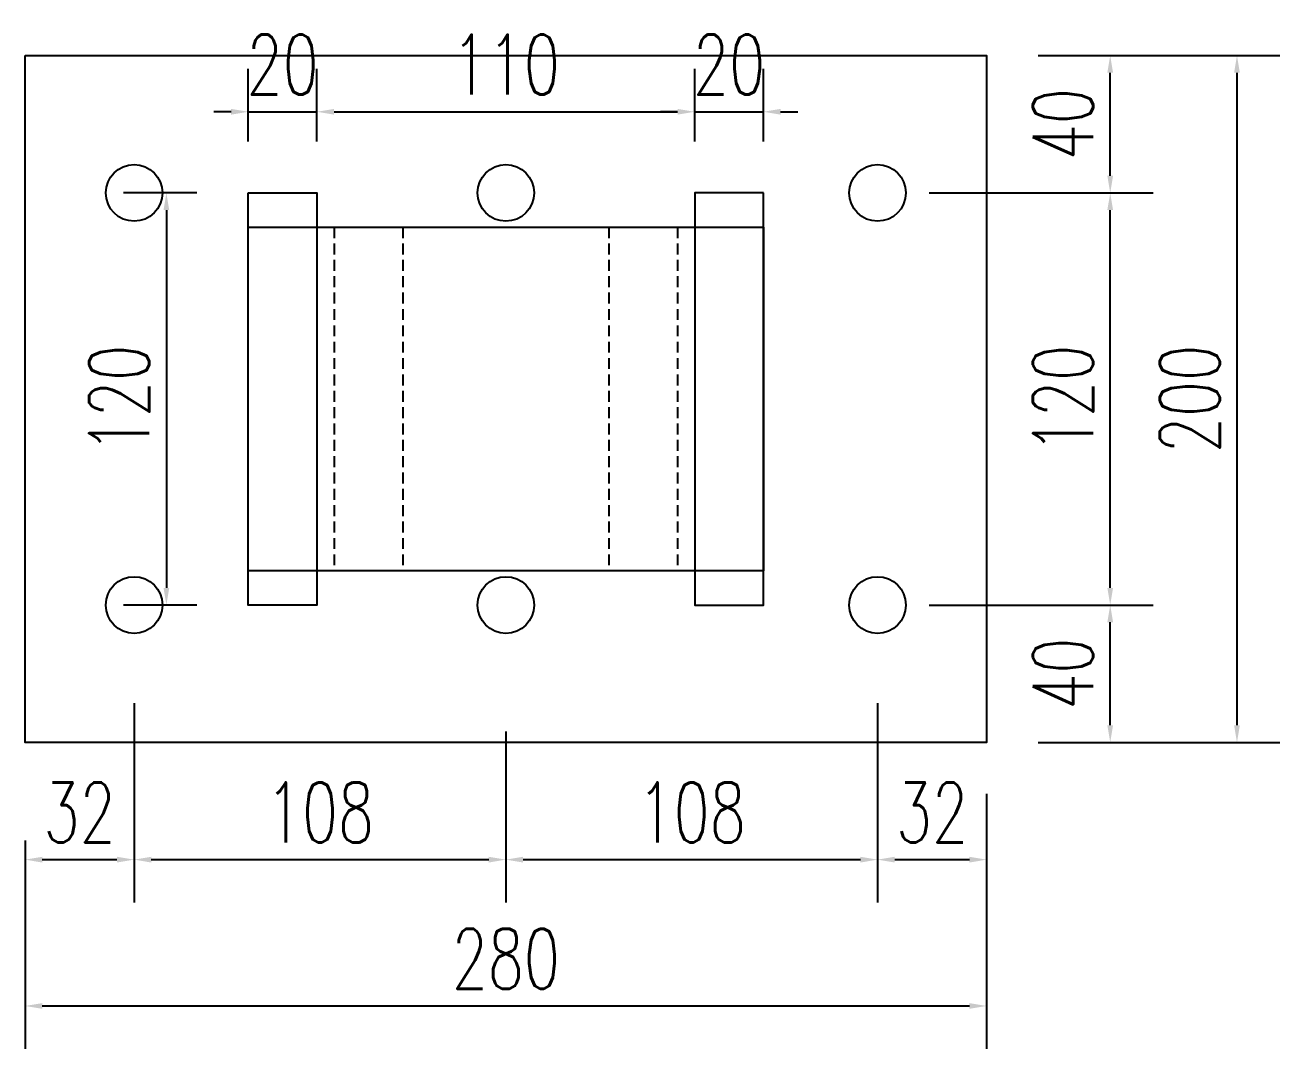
# Model space of a CAD drawing. Header units: millimetres. Extents: x -1546798 to -962116, y 1297493 to 1531173.
# Drawn here: x -1272673.2 to -1272307.7, y 1321372.4 to 1321670.5 of the extents above; entities that cross this region are included whole.
import ezdxf

# ---------------------------------------------------------------- set-up
doc = ezdxf.new("R2010")
doc.units = ezdxf.units.MM
doc.header["$LTSCALE"] = 10
doc.linetypes.add('DASHED2', pattern=[9.525, 6.35, -3.175])
doc.layers.get('DEFPOINTS').update_dxf_attribs({"linetype": 'CONTINUOUS'})
doc.layers.add('铝架', color=3, linetype='CONTINUOUS')
doc.styles.add('STANDARD_T3', font='simplex.shx', dxfattribs={"width": 0.7, "bigfont": 'gbcbig.shx'})
doc.dimstyles.new('W&&5', dxfattribs={"dimtxt": 17.5, "dimasz": 5, "dimexe": 12.5, "dimexo": 15, "dimgap": 5, "dimtad": 1, "dimdec": 0, "dimzin": 0, "dimdsep": 46, "dimtxsty": 'STANDARD_T3', "dimcen": 0.09, "dimclrd": 1, "dimclre": 1, "dimclrt": 7, "dimazin": 2, "dimtfac": 1, "dimtdec": 0, "dimtix": 1, "dimtmove": 2, "dimatfit": 3, "dimfxl": 100, "dimtolj": 1, "dimtzin": 0, "dimarcsym": 0})

# ---------------------------------------------------------------- blocks, each defined once
blk = doc.blocks.new('*D316')
at = {"layer": 'DEFPOINTS', "color": 0, "transparency": 16777216}
for p in [(-1272641.41, 1321488.12), (-1272673.16, 1321448.12), (-1272641.41, 1321427.54)]:
    blk.add_point(p, dxfattribs=at)
at = {"layer": '铝架', "color": 1, "lineweight": -2, "transparency": 16777216}
for p, q in [((-1272641.41, 1321473.12), (-1272641.41, 1321415.04)), ((-1272673.16, 1321433.12), (-1272673.16, 1321415.04)), ((-1272668.16, 1321427.54), (-1272646.41, 1321427.54))]:
    blk.add_line(p, q, dxfattribs=at)
at = {"layer": '铝架', "color": 1, "transparency": 16777216}
for points in [[(-1272668.16, 1321428.37), (-1272668.16, 1321426.7), (-1272673.16, 1321427.54)], [(-1272646.41, 1321428.37), (-1272646.41, 1321426.7), (-1272641.41, 1321427.54)]]:
    blk.add_solid(points, dxfattribs=at)
at = {"layer": '铝架', "color": 7, "transparency": 16777216, "insert": (-1272657.29, 1321441.29), "char_height": 17.5, "attachment_point": 5, "style": 'STANDARD_T3'}
blk.add_mtext('\\A1;32', dxfattribs=at)
blk = doc.blocks.new('*D317')
at = {"layer": 'DEFPOINTS', "color": 0, "transparency": 16777216}
for p in [(-1272641.41, 1321488.12), (-1272533.16, 1321479.87), (-1272533.16, 1321427.54)]:
    blk.add_point(p, dxfattribs=at)
at = {"layer": '铝架', "color": 1, "lineweight": -2, "transparency": 16777216}
for p, q in [((-1272641.41, 1321473.12), (-1272641.41, 1321415.04)), ((-1272533.16, 1321464.87), (-1272533.16, 1321415.04)), ((-1272636.41, 1321427.54), (-1272538.16, 1321427.54))]:
    blk.add_line(p, q, dxfattribs=at)
at = {"layer": '铝架', "color": 1, "transparency": 16777216}
for points in [[(-1272636.41, 1321428.37), (-1272636.41, 1321426.7), (-1272641.41, 1321427.54)], [(-1272538.16, 1321428.37), (-1272538.16, 1321426.7), (-1272533.16, 1321427.54)]]:
    blk.add_solid(points, dxfattribs=at)
at = {"layer": '铝架', "color": 7, "transparency": 16777216, "insert": (-1272587.29, 1321441.29), "char_height": 17.5, "attachment_point": 5, "style": 'STANDARD_T3'}
blk.add_mtext('\\A1;108', dxfattribs=at)
blk = doc.blocks.new('*D318')
at = {"layer": 'DEFPOINTS', "color": 0, "transparency": 16777216}
for p in [(-1272424.91, 1321488.12), (-1272533.16, 1321479.87), (-1272424.91, 1321427.54)]:
    blk.add_point(p, dxfattribs=at)
at = {"layer": '铝架', "color": 1, "lineweight": -2, "transparency": 16777216}
for p, q in [((-1272424.91, 1321473.12), (-1272424.91, 1321415.04)), ((-1272533.16, 1321464.87), (-1272533.16, 1321415.04)), ((-1272528.16, 1321427.54), (-1272429.91, 1321427.54))]:
    blk.add_line(p, q, dxfattribs=at)
at = {"layer": '铝架', "color": 1, "transparency": 16777216}
for points in [[(-1272528.16, 1321428.37), (-1272528.16, 1321426.7), (-1272533.16, 1321427.54)], [(-1272429.91, 1321428.37), (-1272429.91, 1321426.7), (-1272424.91, 1321427.54)]]:
    blk.add_solid(points, dxfattribs=at)
at = {"layer": '铝架', "color": 7, "transparency": 16777216, "insert": (-1272479.04, 1321441.29), "char_height": 17.5, "attachment_point": 5, "style": 'STANDARD_T3'}
blk.add_mtext('\\A1;108', dxfattribs=at)
blk = doc.blocks.new('*D319')
at = {"layer": 'DEFPOINTS', "color": 0, "transparency": 16777216}
for p in [(-1272424.91, 1321488.12), (-1272393.16, 1321448.12), (-1272393.16, 1321427.54)]:
    blk.add_point(p, dxfattribs=at)
at = {"layer": '铝架', "color": 1, "lineweight": -2, "transparency": 16777216}
for p, q in [((-1272424.91, 1321473.12), (-1272424.91, 1321415.04)), ((-1272393.16, 1321433.12), (-1272393.16, 1321415.04)), ((-1272419.91, 1321427.54), (-1272398.16, 1321427.54))]:
    blk.add_line(p, q, dxfattribs=at)
at = {"layer": '铝架', "color": 1, "transparency": 16777216}
for points in [[(-1272419.91, 1321428.37), (-1272419.91, 1321426.7), (-1272424.91, 1321427.54)], [(-1272398.16, 1321428.37), (-1272398.16, 1321426.7), (-1272393.16, 1321427.54)]]:
    blk.add_solid(points, dxfattribs=at)
at = {"layer": '铝架', "color": 7, "transparency": 16777216, "insert": (-1272409.04, 1321441.29), "char_height": 17.5, "attachment_point": 5, "style": 'STANDARD_T3'}
blk.add_mtext('\\A1;32', dxfattribs=at)
blk = doc.blocks.new('*D320')
at = {"layer": 'DEFPOINTS', "color": 0, "transparency": 16777216}
for p in [(-1272424.91, 1321501.68), (-1272357.15, 1321501.68), (-1272393.16, 1321461.68)]:
    blk.add_point(p, dxfattribs=at)
at = {"layer": '铝架', "color": 1, "lineweight": -2, "transparency": 16777216}
for p, q in [((-1272409.91, 1321501.68), (-1272344.65, 1321501.68)), ((-1272357.15, 1321466.68), (-1272357.15, 1321496.68)), ((-1272378.16, 1321461.68), (-1272344.65, 1321461.68))]:
    blk.add_line(p, q, dxfattribs=at)
at = {"layer": '铝架', "color": 1, "transparency": 16777216}
for points in [[(-1272357.99, 1321496.68), (-1272356.32, 1321496.68), (-1272357.15, 1321501.68)], [(-1272357.99, 1321466.68), (-1272356.32, 1321466.68), (-1272357.15, 1321461.68)]]:
    blk.add_solid(points, dxfattribs=at)
at = {"layer": '铝架', "color": 7, "transparency": 16777216, "insert": (-1272370.9, 1321481.68), "char_height": 17.5, "attachment_point": 5, "rotation": 90, "style": 'STANDARD_T3'}
blk.add_mtext('\\A1;40', dxfattribs=at)
blk = doc.blocks.new('*D358')
at = {"layer": 'DEFPOINTS', "color": 0, "transparency": 16777216}
for p in [(-1272424.91, 1321621.68), (-1272357.15, 1321621.68), (-1272424.91, 1321501.68)]:
    blk.add_point(p, dxfattribs=at)
at = {"layer": '铝架', "color": 1, "lineweight": -2, "transparency": 16777216}
for p, q in [((-1272409.91, 1321621.68), (-1272344.65, 1321621.68)), ((-1272357.15, 1321506.68), (-1272357.15, 1321616.68)), ((-1272409.91, 1321501.68), (-1272344.65, 1321501.68))]:
    blk.add_line(p, q, dxfattribs=at)
at = {"layer": '铝架', "color": 1, "transparency": 16777216}
for points in [[(-1272357.99, 1321616.68), (-1272356.32, 1321616.68), (-1272357.15, 1321621.68)], [(-1272357.99, 1321506.68), (-1272356.32, 1321506.68), (-1272357.15, 1321501.68)]]:
    blk.add_solid(points, dxfattribs=at)
at = {"layer": '铝架', "color": 7, "transparency": 16777216, "insert": (-1272370.9, 1321561.68), "char_height": 17.5, "attachment_point": 5, "rotation": 90, "style": 'STANDARD_T3'}
blk.add_mtext('\\A1;120', dxfattribs=at)
blk = doc.blocks.new('*D359')
at = {"layer": 'DEFPOINTS', "color": 0, "transparency": 16777216}
for p in [(-1272393.16, 1321661.68), (-1272357.15, 1321661.68), (-1272424.91, 1321621.68)]:
    blk.add_point(p, dxfattribs=at)
at = {"layer": '铝架', "color": 1, "lineweight": -2, "transparency": 16777216}
for p, q in [((-1272378.16, 1321661.68), (-1272344.65, 1321661.68)), ((-1272357.15, 1321626.68), (-1272357.15, 1321656.68)), ((-1272409.91, 1321621.68), (-1272344.65, 1321621.68))]:
    blk.add_line(p, q, dxfattribs=at)
at = {"layer": '铝架', "color": 1, "transparency": 16777216}
for points in [[(-1272357.99, 1321656.68), (-1272356.32, 1321656.68), (-1272357.15, 1321661.68)], [(-1272357.99, 1321626.68), (-1272356.32, 1321626.68), (-1272357.15, 1321621.68)]]:
    blk.add_solid(points, dxfattribs=at)
at = {"layer": '铝架', "color": 7, "transparency": 16777216, "insert": (-1272370.9, 1321641.68), "char_height": 17.5, "attachment_point": 5, "rotation": 90, "style": 'STANDARD_T3'}
blk.add_mtext('\\A1;40', dxfattribs=at)
blk = doc.blocks.new('*D321')
at = {"layer": 'DEFPOINTS', "color": 0, "transparency": 16777216}
for p in [(-1272393.16, 1321461.68), (-1272673.16, 1321448.12), (-1272393.16, 1321384.93)]:
    blk.add_point(p, dxfattribs=at)
at = {"layer": '铝架', "color": 1, "lineweight": -2, "transparency": 16777216}
for p, q in [((-1272393.16, 1321446.68), (-1272393.16, 1321372.43)), ((-1272673.16, 1321433.12), (-1272673.16, 1321372.43)), ((-1272668.16, 1321384.93), (-1272398.16, 1321384.93))]:
    blk.add_line(p, q, dxfattribs=at)
at = {"layer": '铝架', "color": 1, "transparency": 16777216}
for points in [[(-1272668.16, 1321385.77), (-1272668.16, 1321384.1), (-1272673.16, 1321384.93)], [(-1272398.16, 1321385.77), (-1272398.16, 1321384.1), (-1272393.16, 1321384.93)]]:
    blk.add_solid(points, dxfattribs=at)
at = {"layer": '铝架', "color": 7, "transparency": 16777216, "insert": (-1272533.16, 1321398.68), "char_height": 17.5, "attachment_point": 5, "style": 'STANDARD_T3'}
blk.add_mtext('\\A1;280', dxfattribs=at)
blk = doc.blocks.new('*D322')
at = {"layer": 'DEFPOINTS', "color": 0, "transparency": 16777216}
for p in [(-1272393.16, 1321661.68), (-1272393.16, 1321461.68), (-1272320.24, 1321461.68)]:
    blk.add_point(p, dxfattribs=at)
at = {"layer": '铝架', "color": 1, "lineweight": -2, "transparency": 16777216}
for p, q in [((-1272378.16, 1321661.68), (-1272307.74, 1321661.68)), ((-1272320.24, 1321656.68), (-1272320.24, 1321466.68)), ((-1272378.16, 1321461.68), (-1272307.74, 1321461.68))]:
    blk.add_line(p, q, dxfattribs=at)
at = {"layer": '铝架', "color": 1, "transparency": 16777216}
for points in [[(-1272321.07, 1321656.68), (-1272319.4, 1321656.68), (-1272320.24, 1321661.68)], [(-1272321.07, 1321466.68), (-1272319.4, 1321466.68), (-1272320.24, 1321461.68)]]:
    blk.add_solid(points, dxfattribs=at)
at = {"layer": '铝架', "color": 7, "transparency": 16777216, "insert": (-1272333.99, 1321561.68), "char_height": 17.5, "attachment_point": 5, "rotation": 90, "style": 'STANDARD_T3'}
blk.add_mtext('\\A1;200', dxfattribs=at)
blk = doc.blocks.new('*D360')
at = {"layer": 'DEFPOINTS', "color": 0, "transparency": 16777216}
for p in [(-1272588.16, 1321645.3), (-1272608.16, 1321621.68), (-1272588.16, 1321621.68)]:
    blk.add_point(p, dxfattribs=at)
at = {"layer": '铝架', "color": 1, "lineweight": -2, "transparency": 16777216}
for p, q in [((-1272608.16, 1321636.68), (-1272608.16, 1321657.8)), ((-1272588.16, 1321636.68), (-1272588.16, 1321657.8)), ((-1272613.16, 1321645.3), (-1272618.16, 1321645.3)), ((-1272608.16, 1321645.3), (-1272588.16, 1321645.3)), ((-1272583.16, 1321645.3), (-1272578.16, 1321645.3))]:
    blk.add_line(p, q, dxfattribs=at)
at = {"layer": '铝架', "color": 1, "transparency": 16777216}
for points in [[(-1272613.16, 1321646.14), (-1272613.16, 1321644.47), (-1272608.16, 1321645.3)], [(-1272583.16, 1321646.14), (-1272583.16, 1321644.47), (-1272588.16, 1321645.3)]]:
    blk.add_solid(points, dxfattribs=at)
at = {"layer": '铝架', "color": 7, "transparency": 16777216, "insert": (-1272598.16, 1321659.05), "char_height": 17.5, "attachment_point": 5, "style": 'STANDARD_T3'}
blk.add_mtext('\\A1;20', dxfattribs=at)
blk = doc.blocks.new('*D361')
at = {"layer": 'DEFPOINTS', "color": 0, "transparency": 16777216}
for p in [(-1272478.16, 1321645.3), (-1272588.16, 1321621.68), (-1272478.16, 1321621.68)]:
    blk.add_point(p, dxfattribs=at)
at = {"layer": '铝架', "color": 1, "lineweight": -2, "transparency": 16777216}
for p, q in [((-1272588.16, 1321636.68), (-1272588.16, 1321657.8)), ((-1272478.16, 1321636.68), (-1272478.16, 1321657.8)), ((-1272583.16, 1321645.3), (-1272483.16, 1321645.3))]:
    blk.add_line(p, q, dxfattribs=at)
at = {"layer": '铝架', "color": 1, "transparency": 16777216}
for points in [[(-1272583.16, 1321646.14), (-1272583.16, 1321644.47), (-1272588.16, 1321645.3)], [(-1272483.16, 1321646.14), (-1272483.16, 1321644.47), (-1272478.16, 1321645.3)]]:
    blk.add_solid(points, dxfattribs=at)
at = {"layer": '铝架', "color": 7, "transparency": 16777216, "insert": (-1272533.16, 1321659.05), "char_height": 17.5, "attachment_point": 5, "style": 'STANDARD_T3'}
blk.add_mtext('\\A1;110', dxfattribs=at)
blk = doc.blocks.new('*D362')
at = {"layer": 'DEFPOINTS', "color": 0, "transparency": 16777216}
for p in [(-1272458.16, 1321645.3), (-1272478.16, 1321621.68), (-1272458.16, 1321621.68)]:
    blk.add_point(p, dxfattribs=at)
at = {"layer": '铝架', "color": 1, "lineweight": -2, "transparency": 16777216}
for p, q in [((-1272478.16, 1321636.68), (-1272478.16, 1321657.8)), ((-1272458.16, 1321636.68), (-1272458.16, 1321657.8)), ((-1272483.16, 1321645.3), (-1272488.16, 1321645.3)), ((-1272478.16, 1321645.3), (-1272458.16, 1321645.3)), ((-1272453.16, 1321645.3), (-1272448.16, 1321645.3))]:
    blk.add_line(p, q, dxfattribs=at)
at = {"layer": '铝架', "color": 1, "transparency": 16777216}
for points in [[(-1272483.16, 1321646.14), (-1272483.16, 1321644.47), (-1272478.16, 1321645.3)], [(-1272453.16, 1321646.14), (-1272453.16, 1321644.47), (-1272458.16, 1321645.3)]]:
    blk.add_solid(points, dxfattribs=at)
at = {"layer": '铝架', "color": 7, "transparency": 16777216, "insert": (-1272468.16, 1321659.05), "char_height": 17.5, "attachment_point": 5, "style": 'STANDARD_T3'}
blk.add_mtext('\\A1;20', dxfattribs=at)
blk = doc.blocks.new('*D363')
at = {"layer": 'DEFPOINTS', "color": 0, "transparency": 16777216}
for p in [(-1272608.16, 1321621.68), (-1272632.02, 1321501.68), (-1272608.16, 1321501.68)]:
    blk.add_point(p, dxfattribs=at)
at = {"layer": '铝架', "color": 1, "lineweight": -2, "transparency": 16777216}
for p, q in [((-1272623.16, 1321621.68), (-1272644.52, 1321621.68)), ((-1272632.02, 1321616.68), (-1272632.02, 1321506.68)), ((-1272623.16, 1321501.68), (-1272644.52, 1321501.68))]:
    blk.add_line(p, q, dxfattribs=at)
at = {"layer": '铝架', "color": 1, "transparency": 16777216}
for points in [[(-1272632.85, 1321616.68), (-1272631.18, 1321616.68), (-1272632.02, 1321621.68)], [(-1272632.85, 1321506.68), (-1272631.18, 1321506.68), (-1272632.02, 1321501.68)]]:
    blk.add_solid(points, dxfattribs=at)
at = {"layer": '铝架', "color": 7, "transparency": 16777216, "insert": (-1272645.77, 1321561.68), "char_height": 17.5, "attachment_point": 5, "rotation": 90, "style": 'STANDARD_T3'}
blk.add_mtext('\\A1;120', dxfattribs=at)

msp = doc.modelspace()

# ---------------------------------------------------------------- linework, layer by layer
at = {"layer": '铝架', "color": 0, "linetype": 'DASHED2', "ltscale": 0.05}
for p, q in [((-1272583.16, 1321611.68), (-1272583.16, 1321511.68)), ((-1272563.16, 1321611.68), (-1272563.16, 1321511.68)), ((-1272503.16, 1321611.68), (-1272503.16, 1321511.68)), ((-1272483.16, 1321611.68), (-1272483.16, 1321511.68))]:
    msp.add_line(p, q, dxfattribs=at)
at = {"layer": '铝架'}
for points in [[(-1272673.16, 1321661.68), (-1272393.16, 1321661.68), (-1272393.16, 1321461.68), (-1272673.16, 1321461.68)], [(-1272608.16, 1321621.68), (-1272588.16, 1321621.68), (-1272588.16, 1321501.68), (-1272608.16, 1321501.68)], [(-1272458.16, 1321621.68), (-1272478.16, 1321621.68), (-1272478.16, 1321501.68), (-1272458.16, 1321501.68)]]:
    msp.add_lwpolyline(points, close=True, dxfattribs=at)
at = {"layer": '铝架', "color": 0}
msp.add_lwpolyline([(-1272608.16, 1321611.68), (-1272458.16, 1321611.68), (-1272458.16, 1321511.68), (-1272608.16, 1321511.68)], close=True, dxfattribs=at)
at = {"layer": '铝架'}
for centre in [(-1272641.41, 1321621.68), (-1272533.16, 1321621.68), (-1272424.91, 1321621.68), (-1272641.41, 1321501.68), (-1272533.16, 1321501.68), (-1272424.91, 1321501.68)]:
    msp.add_circle(centre, 8.25, dxfattribs=at)

# ---------------------------------------------------------------- dimensions: what is measured, and where the dimension line sits
for base, p1, p2, picture, middle in [((-1272588.16, 1321645.3), (-1272608.16, 1321621.68), (-1272588.16, 1321621.68), '*D360', (-1272598.16, 1321659.05)), ((-1272478.16, 1321645.3), (-1272588.16, 1321621.68), (-1272478.16, 1321621.68), '*D361', (-1272533.16, 1321659.05)), ((-1272458.16, 1321645.3), (-1272478.16, 1321621.68), (-1272458.16, 1321621.68), '*D362', (-1272468.16, 1321659.05)), ((-1272641.41, 1321427.54), (-1272673.16, 1321448.12), (-1272641.41, 1321488.12), '*D316', (-1272657.29, 1321441.29)), ((-1272533.16, 1321427.54), (-1272641.41, 1321488.12), (-1272533.16, 1321479.87), '*D317', (-1272587.29, 1321441.29)), ((-1272424.91, 1321427.54), (-1272533.16, 1321479.87), (-1272424.91, 1321488.12), '*D318', (-1272479.04, 1321441.29)), ((-1272393.16, 1321427.54), (-1272424.91, 1321488.12), (-1272393.16, 1321448.12), '*D319', (-1272409.04, 1321441.29)), ((-1272393.16, 1321384.93), (-1272673.16, 1321448.12), (-1272393.16, 1321461.68), '*D321', (-1272533.16, 1321398.68))]:
    dim = msp.add_linear_dim(base=base, p1=p1, p2=p2, dimstyle='W&&5', dxfattribs=at)
    dim.commit()
    dim.dimension.update_dxf_attribs({"geometry": picture, "text_midpoint": middle})
for base, p1, p2, picture, middle in [((-1272357.15, 1321661.68), (-1272424.91, 1321621.68), (-1272393.16, 1321661.68), '*D359', (-1272370.9, 1321641.68)), ((-1272320.24, 1321461.68), (-1272393.16, 1321661.68), (-1272393.16, 1321461.68), '*D322', (-1272333.99, 1321561.68)), ((-1272632.02, 1321501.68), (-1272608.16, 1321621.68), (-1272608.16, 1321501.68), '*D363', (-1272645.77, 1321561.68)), ((-1272357.15, 1321621.68), (-1272424.91, 1321501.68), (-1272424.91, 1321621.68), '*D358', (-1272370.9, 1321561.68)), ((-1272357.15, 1321501.68), (-1272393.16, 1321461.68), (-1272424.91, 1321501.68), '*D320', (-1272370.9, 1321481.68))]:
    dim = msp.add_linear_dim(base=base, p1=p1, p2=p2, angle=90, dimstyle='W&&5', dxfattribs=at)
    dim.commit()
    dim.dimension.update_dxf_attribs({"geometry": picture, "text_midpoint": middle})

doc.saveas('drawing.dxf')
